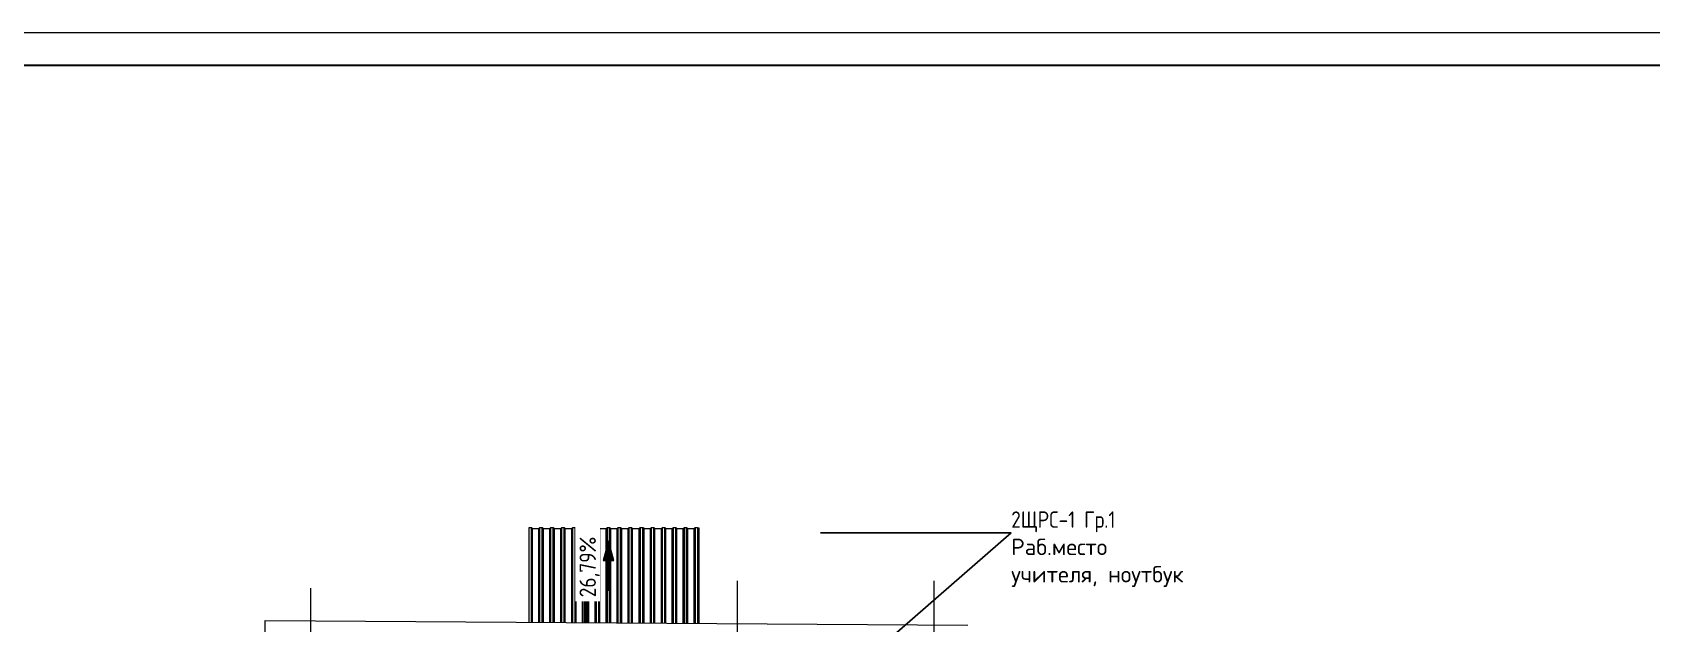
# Model space of a CAD drawing. Header units: millimetres. Extents: x -32 to 417638015, y -35 to 175284279.
# Drawn here: x 780019 to 804699, y 95337 to 104348 of the extents above; entities that cross this region are included whole.
import ezdxf
from ezdxf import colors
from ezdxf.entities.mleader import LeaderData, LeaderLine
from ezdxf.enums import TextEntityAlignment as Align
from ezdxf.math import Vec2, Vec3

# ---------------------------------------------------------------- set-up
doc = ezdxf.new("R2010")
doc.units = ezdxf.units.MM
doc.linetypes.add('ADSK_Линия сетки', pattern=[25, 20, -2.5, 0, -2.5])
doc.layers.add('_ЭМ_Надписи', color=7, linetype='Continuous')
doc.layers.add('RAMKA', color=7, linetype='Continuous')
for name, color, linetype, lineweight in [('Обобщенные модели', 7, 'Continuous', 18), ('Оси', 253, 'Continuous', 9), ('Размеры', 7, 'Continuous', 9), ('Стены наружные', 7, 'Continuous', 18), ('ШТРИХОВКА', 252, 'Continuous', 15)]:
    doc.layers.add(name, color=color, linetype=linetype, lineweight=lineweight)
doc.styles.add('GOST Common_1', font='GOST_Common.ttf', dxfattribs={"width": 0.9, "height": 250})
doc.styles.add('RAMKA', font='isocpeur.ttf', dxfattribs={"oblique": 15, "height": 5})
doc.styles.get("Standard").update_dxf_attribs({"font": 'arial.ttf'})
doc.styles.add('ЭОМ', font='isocpeur.ttf', dxfattribs={"width": 0.85, "height": 250})

# ---------------------------------------------------------------- blocks, each defined once
blk = doc.blocks.new('План 2 этажа')
at = {"layer": 'Обобщенные модели', "color": 8}
for p, q in [((-2489.643, 45370.114), (-2454.643, 45370.114)), ((-2489.643, 43928.232), (-2489.643, 45370.114)), ((-2454.643, 45370.114), (-2437.643, 45357.561)), ((-2454.643, 43927.997), (-2454.643, 45370.114)), ((-2437.643, 45357.561), (-2339.943, 45357.561)), ((-2437.643, 43927.883), (-2437.643, 45357.561)), ((-2339.943, 45357.561), (-2322.943, 45370.114)), ((-2339.943, 43927.227), (-2339.943, 45357.561)), ((-2322.943, 45370.114), (-2287.943, 45370.114)), ((-2322.943, 43927.112), (-2322.943, 45370.114)), ((-2287.943, 45370.114), (-2270.943, 45357.561)), ((-2287.943, 43926.877), (-2287.943, 45370.114)), ((-2270.943, 45357.561), (-2173.243, 45357.561)), ((-2270.943, 43926.763), (-2270.943, 45357.561)), ((-2173.243, 45357.561), (-2156.243, 45370.114)), ((-2173.243, 43926.107), (-2173.243, 45357.561)), ((-2156.243, 45370.114), (-2121.243, 45370.114)), ((-2156.243, 43925.993), (-2156.243, 45370.114)), ((-2121.243, 45370.114), (-2104.243, 45357.561)), ((-2121.243, 43925.758), (-2121.243, 45370.114)), ((-2104.243, 45357.561), (-2006.543, 45357.561)), ((-2104.243, 43925.644), (-2104.243, 45357.561)), ((-2006.543, 45357.561), (-1989.543, 45370.114)), ((-2006.543, 43924.987), (-2006.543, 45357.561)), ((-1989.543, 45370.114), (-1954.543, 45370.114)), ((-1989.543, 43924.873), (-1989.543, 45370.114)), ((-1954.543, 45370.114), (-1937.543, 45357.561)), ((-1954.543, 43924.638), (-1954.543, 45370.114)), ((-1937.543, 45357.561), (-1839.843, 45357.561)), ((-1937.543, 43924.524), (-1937.543, 45357.561)), ((-1839.843, 45357.561), (-1822.843, 45370.114)), ((-1839.843, 43923.868), (-1839.843, 45357.561)), ((-1822.843, 45370.114), (-1787.843, 45370.114)), ((-1822.843, 43923.754), (-1822.843, 45370.114)), ((-1787.843, 45370.114), (-1770.843, 45357.561)), ((-1787.843, 43923.519), (-1787.843, 45370.114)), ((-1770.843, 45357.561), (-1673.143, 45357.561)), ((-1770.843, 43923.404), (-1770.843, 45357.561)), ((-1673.143, 45357.561), (-1656.143, 45370.114)), ((-1673.143, 43922.748), (-1673.143, 45357.561)), ((-1656.143, 45370.114), (-1621.143, 45370.114)), ((-1656.143, 45370.114), (-1656.143, 43922.634)), ((-1629.643, 45370.114), (-1594.643, 45370.114)), ((-1629.643, 43922.456), (-1629.643, 45370.114)), ((-1621.143, 45370.114), (-1621.143, 43922.399)), ((-1594.643, 45370.114), (-1577.643, 45357.561)), ((-1594.643, 43922.221), (-1594.643, 45370.114)), ((-1577.643, 45357.561), (-1479.943, 45357.561)), ((-1577.643, 43922.107), (-1577.643, 45357.561)), ((-1479.943, 45357.561), (-1462.943, 45370.114)), ((-1479.943, 43921.451), (-1479.943, 45357.561)), ((-1462.943, 45370.114), (-1427.943, 45370.114)), ((-1462.943, 43921.337), (-1462.943, 45370.114)), ((-1427.943, 45370.114), (-1410.943, 45357.561)), ((-1427.943, 43921.102), (-1427.943, 45370.114)), ((-1410.943, 45357.561), (-1313.243, 45357.561)), ((-1410.943, 43920.987), (-1410.943, 45357.561)), ((-1313.243, 45357.561), (-1296.243, 45370.114)), ((-1313.243, 43920.331), (-1313.243, 45357.561)), ((-1296.243, 45370.114), (-1261.243, 45370.114)), ((-1296.243, 43920.217), (-1296.243, 45370.114)), ((-1261.243, 45370.114), (-1244.243, 45357.561)), ((-1261.243, 43919.982), (-1261.243, 45370.114)), ((-1244.243, 45357.561), (-1146.543, 45357.561)), ((-1244.243, 43919.868), (-1244.243, 45357.561)), ((-1146.543, 45357.561), (-1129.543, 45370.114)), ((-1146.543, 43919.212), (-1146.543, 45357.561)), ((-1129.543, 45370.114), (-1094.543, 45370.114)), ((-1129.543, 43919.098), (-1129.543, 45370.114)), ((-1094.543, 45370.114), (-1077.543, 45357.561)), ((-1094.543, 43918.862), (-1094.543, 45370.114)), ((-1077.543, 45357.561), (-979.843, 45357.561)), ((-1077.543, 43918.748), (-1077.543, 45357.561)), ((-979.843, 45357.561), (-962.843, 45370.114)), ((-979.843, 43918.092), (-979.843, 45357.561)), ((-962.843, 45370.114), (-927.843, 45370.114)), ((-962.843, 43917.978), (-962.843, 45370.114)), ((-927.843, 45370.114), (-910.843, 45357.561)), ((-927.843, 43917.743), (-927.843, 45370.114)), ((-910.843, 45357.561), (-813.143, 45357.561)), ((-910.843, 43917.629), (-910.843, 45357.561)), ((-813.143, 45357.561), (-796.143, 45370.114)), ((-813.143, 43916.973), (-813.143, 45357.561)), ((-796.143, 45370.114), (-761.143, 45370.114)), ((-796.143, 45370.114), (-796.143, 43916.858)), ((-789.643, 45370.114), (-754.643, 45370.114)), ((-789.643, 43916.815), (-789.643, 45370.114)), ((-761.143, 45370.114), (-761.143, 43916.623)), ((-754.643, 45370.114), (-751.135, 45367.524)), ((-754.643, 43916.58), (-754.643, 45370.114)), ((-751.135, 45367.524), (-741.143, 45364.938)), ((-741.143, 45364.938), (-741.143, 43916.489)), ((-741.143, 45360.146), (-737.643, 45357.561)), ((-737.643, 45357.561), (-639.943, 45357.561)), ((-737.643, 43916.466), (-737.643, 45357.561)), ((-639.943, 45357.561), (-622.943, 45370.114)), ((-639.943, 43915.809), (-639.943, 45357.561)), ((-622.943, 45370.114), (-587.943, 45370.114)), ((-622.943, 43915.695), (-622.943, 45370.114)), ((-587.943, 45370.114), (-570.943, 45357.561)), ((-587.943, 43915.46), (-587.943, 45370.114)), ((-570.943, 45357.561), (-473.243, 45357.561)), ((-570.943, 43915.346), (-570.943, 45357.561)), ((-473.243, 45357.561), (-456.243, 45370.114)), ((-473.243, 43914.69), (-473.243, 45357.561)), ((-456.243, 45370.114), (-421.243, 45370.114)), ((-456.243, 43914.576), (-456.243, 45370.114)), ((-421.243, 45370.114), (-404.243, 45357.561)), ((-421.243, 43914.341), (-421.243, 45370.114)), ((-404.243, 45357.561), (-306.543, 45357.561)), ((-404.243, 43914.226), (-404.243, 45357.561)), ((-306.543, 45357.561), (-289.543, 45370.114)), ((-306.543, 43913.57), (-306.543, 45357.561)), ((-289.543, 45370.114), (-254.543, 45370.114)), ((-289.543, 43913.456), (-289.543, 45370.114)), ((-254.543, 45370.114), (-237.543, 45357.561)), ((-254.543, 43913.221), (-254.543, 45370.114)), ((-237.543, 45357.561), (-139.843, 45357.561)), ((-237.543, 43913.107), (-237.543, 45357.561)), ((-139.843, 45357.561), (-122.843, 45370.114)), ((-139.843, 43912.451), (-139.843, 45357.561)), ((-122.843, 45370.114), (-87.843, 45370.114)), ((-122.843, 43912.337), (-122.843, 45370.114)), ((-87.843, 45370.114), (-70.843, 45357.561)), ((-87.843, 43912.101), (-87.843, 45370.114)), ((-70.843, 45357.561), (26.857, 45357.561)), ((-70.843, 43911.987), (-70.843, 45357.561)), ((26.857, 45357.561), (43.857, 45370.114)), ((26.857, 43911.331), (26.857, 45357.561)), ((43.857, 45370.114), (78.857, 45370.114)), ((43.857, 45370.114), (43.857, 43911.217)), ((78.857, 45370.114), (98.857, 45364.938)), ((78.857, 45370.114), (78.857, 43910.982)), ((98.857, 45364.938), (98.857, 43910.848))]:
    blk.add_line(p, q, dxfattribs=at)
at = {"layer": 'Оси', "color": 8, "linetype": 'ADSK_Линия сетки'}
for p, q in [((-5814.077, -4690.674), (-5814.077, 44448.764)), ((685.923, -4690.674), (685.923, 44561.698)), ((3685.923, -4690.674), (3685.923, 44561.698))]:
    blk.add_line(p, q, dxfattribs=at)
at = {"layer": 'Размеры', "color": 8}
blk.add_line((-1199.158, 44868.305), (-1279.543, 45168.305), dxfattribs=at)
at = {"layer": 'Размеры', "color": 8, "lineweight": 20}
blk.add_line((-1279.543, 44405.431), (-1279.543, 45168.305), dxfattribs=at)
at = {"layer": 'Стены наружные', "color": 8}
for p, q in [((-6511.43, 33956.852), (-6511.43, 43955.242)), ((-6511.43, 43955.242), (4199.065, 43883.311))]:
    blk.add_line(p, q, dxfattribs=at)
at = {"layer": 'Размеры', "color": 8, "lineweight": 20, "insert": (-1720.638, 44308.694), "char_height": 250, "width": 1137.43727, "attachment_point": 1, "rotation": 90, "line_spacing_factor": 1.022761, "style": 'GOST Common_1', "bg_fill": 3, "box_fill_scale": 1.25, "bg_fill_color": 256, "bg_fill_true_color": 13158600, "bg_fill_transparency": 0}
blk.add_mtext('26,79%', dxfattribs=at)
at = {"layer": 'Размеры'}
blk.add_hatch(color=8, dxfattribs=at).paths.add_polyline_path([(-1279.543, 45168.305), (-1359.927, 44868.305), (-1199.158, 44868.305)])
at = {"layer": 'Размеры', "color": 8}
for p, q in [((-1279.543, 45168.305), (-1359.927, 44868.305)), ((-1359.927, 44868.305), (-1199.158, 44868.305))]:
    blk.add_line(p, q, dxfattribs=at)
blk = doc.blocks.new('*U1108')
at = {"lineweight": 5, "transparency": 33554687}
blk.add_lwpolyline([(0, 0), (0, 841), (1189, 841), (1189, 0)], close=True, dxfattribs=at)
at = {"lineweight": 30, "transparency": 33554687}
blk.add_lwpolyline([(20, 5), (20, 836), (1184, 836), (1184, 5)], close=True, dxfattribs=at)
at = {"transparency": 33554687, "style": 'RAMKA', "oblique": 15, "width": 0.9}
for tag, height, p in [('СТРАНИЦА', 0.00025, (1183.9995, 835.9996)), ('ДАТА1', 2.5, (1059, 32.5)), ('ДАТА2', 2.5, (1059, 27.5)), ('СТАДИЯ', 2.5, (1141.5, 25)), ('ЛИСТ', 2.5, (1156.5, 25)), ('ЛИСТОВ', 2.5, (1174, 25)), ('ДАТА3', 2.5, (1059, 22.5)), ('ДАТА4', 2.5, (1059, 17.5)), ('ДАТА5', 2.5, (1059, 12.5)), ('ДАТА6', 2.5, (1059, 7.5))]:
    blk.add_attdef(tag, text='', height=height, dxfattribs=at).set_placement(p, align=Align.MIDDLE_CENTER)
at = {"transparency": 33554687, "style": 'RAMKA', "oblique": 15, "width": 0.9, "flags": 8}
blk.add_attdef('ШИФР', text='', height=5, dxfattribs=at).set_placement((1124, 55), align=Align.MIDDLE_CENTER)
at = {"transparency": 33554687, "style": 'RAMKA', "oblique": 15, "width": 0.9}
for tag, p in [('ДОЛЖНОСТЬ1', (1000, 32.5)), ('ФИО1', (1020, 32.5)), ('ДОЛЖНОСТЬ2', (1000, 27.5)), ('ФИО2', (1020, 27.5)), ('ДОЛЖНОСТЬ3', (1000, 22.5)), ('ФИО3', (1020, 22.5)), ('ДОЛЖНОСТЬ4', (1000, 17.5)), ('ФИО4', (1020, 17.5)), ('ДОЛЖНОСТЬ5', (1000, 12.5)), ('ФИО5', (1020, 12.5)), ('ДОЛЖНОСТЬ6', (1000, 7.5)), ('ФИО6', (1020, 7.5))]:
    blk.add_attdef(tag, text='', height=2.5, dxfattribs=at).set_placement(p, align=Align.MIDDLE_LEFT)
at = {"lineweight": 5, "transparency": 33554687, "oblique": 15, "width": 0.9}
for tag, flags, p in [('НАИМЕНОВАНИЕ', 128, (1099, 12.5)), ('КОМПАНИЯ', 150, (1159, 12.5)), ('КОМПЛЕКТ', 170, (1099, 27.5))]:
    blk.add_attdef(tag, text='', height=2.5, dxfattribs=dict(at, flags=flags)).set_placement(p, align=Align.MIDDLE_CENTER)
at = {"lineweight": 9, "transparency": 33554687, "oblique": 15, "width": 0.9, "flags": 26}
blk.add_attdef('ОБЪЕКТ', text='', height=2.5, dxfattribs=at).set_placement((1124, 42.5), align=Align.MIDDLE_CENTER)
at = {"transparency": 33554687, "style": 'RAMKA', "oblique": 15, "width": 0.9, "flags": 8}
blk.add_attdef('ФОРМАТЛИСТА', text='', height=2.5, dxfattribs=at).set_placement((1155, 2.5), align=Align.MIDDLE_LEFT)

msp = doc.modelspace()

# ---------------------------------------------------------------- block references
at = {"layer": 'ШТРИХОВКА'}
msp.add_blockref('План 2 этажа', (790079, 51430), dxfattribs=at)

# ---------------------------------------------------------------- next in the draw order: block references
at = {"layer": 'RAMKA', "transparency": 33554687, "xscale": 100, "yscale": 100, "zscale": 100}
msp.add_blockref('*U1108', (767677, 20248), dxfattribs=at)

# ---------------------------------------------------------------- next in the draw order: leaders
at = {"layer": '_ЭМ_Надписи', "color": 7, "ltscale": 5}
ml = msp.add_multileader_mtext('Standard', dxfattribs=at)
ml.set_content('{\\fGOST Common|b0|i0|c0|p34;\\W0.9;\\C256;2\\fGOST Common|b0|i0|c204|p34;ЩРС-1\\fISOCPEUR|b0|i0|c204|p34;\\W0.85; Гр.1\\P\\W1;\\C0;Раб.место учителя, ноутбук}', color=1, style='ЭОМ')
ml.set_leader_properties()
ml.build(insert=Vec2(0, 0))
ml.multileader.update_dxf_attribs({"text_left_attachment_type": 6, "text_right_attachment_type": 6, "dogleg_length": 0, "arrow_head_size": 200})
ctx = ml.context
ctx.base_point, ctx.char_height, ctx.arrow_head_size, ctx.landing_gap_size, ctx.plane_origin = Vec3(794938, 96723, -64), 250, 200, 0, Vec3(769319, 102280, -64)
ctx.left_attachment, ctx.right_attachment = 6, 6
notes = []
notes.append((ctx, [(0, (1, 1, 0), (794938, 96723, -64), (1, 0), 0, [(0, [(791890, 94070, -64)], 0, [])])]))
ctx.mtext.insert, ctx.mtext.width, ctx.mtext.defined_height, ctx.mtext.flow_direction = Vec3(794938, 97048, -64), 2880, 546, 5
for ctx, leaders in notes:
    for number, flags, end, landing, length, lines in leaders:
        leader = LeaderData()
        leader.index, (leader.has_last_leader_line, leader.has_dogleg_vector, leader.attachment_direction) = number, flags
        leader.last_leader_point, leader.dogleg_vector, leader.dogleg_length = Vec3(end), Vec3(landing), length
        for number, points, colour, breaks in lines:
            line = LeaderLine()
            line.index, line.vertices, line.color, line.breaks = number, Vec3.list(points), colors.encode_raw_color(colour), breaks
            leader.lines.append(line)
        ctx.leaders.append(leader)

doc.saveas('drawing.dxf')
